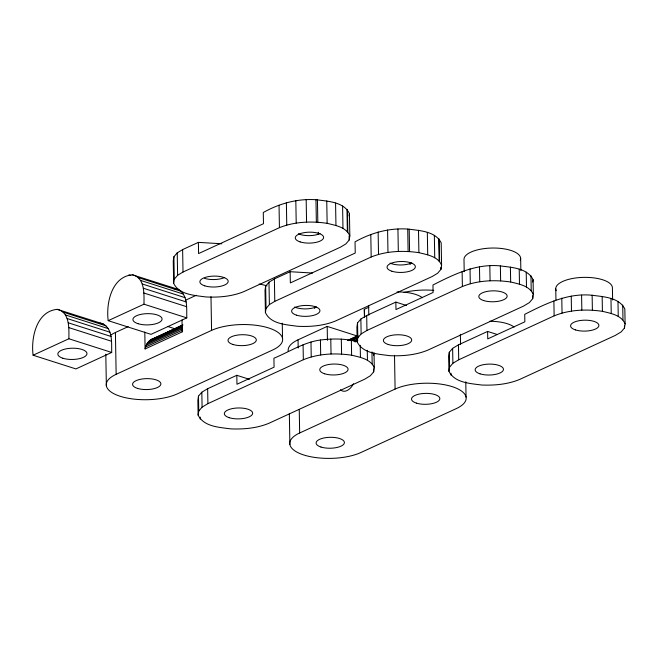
<?xml version="1.0" encoding="UTF-8"?>
<svg xmlns="http://www.w3.org/2000/svg" width="658" height="658" viewBox="0 0 658 658"><rect width="100%" height="100%" fill="white"/><g stroke="black" fill="none" stroke-linecap="round" stroke-linejoin="round"><path stroke-width="0.99" d="M198.387 242.374L183.047 249.382L177.224 252.869L173.885 256.793L173.26 260.872L173.646 283.277C179.017 294.858 194.686 295.327 205.641 296.931C218.604 297.597 231.937 296.528 244.044 291.543L340.457 247.169L345.853 243.929L349.192 240.006L349.826 235.926L349.431 213.521C343.682 201.85 328.054 201.348 316.72 199.785C298.008 198.329 279.551 203.371 263.282 212.509L263.48 223.712L198.584 253.577L198.387 242.374L221.787 243.773M173.646 283.277L174.28 279.189L173.885 256.793M249.423 379.329L236.806 375.299L207.648 388.714L201.825 392.209L198.486 396.124L197.861 400.204L198.124 415.14C203.873 426.82 219.501 427.322 230.826 428.884C243.773 429.394 257.031 428.259 269.081 423.209L364.507 379.288L370.322 375.792L373.662 371.877L374.295 367.797L374.032 352.861L373.654 355.312M198.124 415.14L198.749 411.061L198.486 396.124M290.145 271.713L274.805 278.712L268.982 282.208L265.651 286.123L265.018 290.203L265.413 312.608C270.775 324.197 286.444 324.657 297.4 326.269C310.362 326.936 323.695 325.858 335.802 320.874L432.216 276.5L437.611 273.259L440.95 269.344L441.584 265.256L441.189 242.86C435.44 231.18 419.812 230.678 408.478 229.116C389.766 227.66 371.309 232.71 355.04 241.84L355.238 253.042L290.343 282.915L290.145 271.713L312.525 273.045M265.413 312.608L266.038 308.528L265.651 286.123M349.053 215.972L349.431 213.521M395.853 302.096L366.695 315.511L360.872 319.007L357.541 322.922L356.907 327.01L357.171 341.938C362.92 353.617 378.547 354.119 389.873 355.682C402.819 356.2 416.078 355.057 428.128 350.007L523.554 306.085L529.377 302.598L532.709 298.674L533.342 294.595L533.079 279.658C527.329 267.979 511.702 267.477 500.368 265.914C476.162 263.422 453.888 274.361 432.964 285.013L433.096 292.481L395.984 309.564L395.853 302.096L406.529 305.509M357.171 341.938L357.796 337.858L357.541 322.922M487.611 331.426L458.453 344.85L452.63 348.337L449.299 352.26L448.666 356.34L448.929 371.276C454.678 382.956 470.305 383.45 481.64 385.02C494.577 385.53 507.836 384.387 519.886 379.337L615.312 335.416L621.136 331.928L624.467 328.005L625.1 323.925L624.837 308.989C619.088 297.317 603.46 296.816 592.134 295.253C567.92 292.761 545.646 303.7 524.722 314.351L524.854 321.811L487.743 338.895L487.611 331.426L497.325 334.535M448.929 371.276L449.554 367.197L449.299 352.26M532.7 282.109L533.079 279.658M182.208 331.871L182.636 329.962L145.541 347.037L145.097 348.954L182.208 331.871L182.003 319.92M145.541 347.037L146.997 343.649L150.411 339.964L182.431 325.093M174.28 279.189L177.619 275.274L183.014 272.034L279.428 227.66C294.48 221.623 311.218 220.981 327.141 223.325C335.259 225.373 346.363 227.026 349.826 235.926M266.038 308.528L269.377 304.605L274.781 301.364L371.186 256.99C386.246 250.953 402.984 250.311 418.899 252.656C427.017 254.712 438.121 256.365 441.584 265.256M198.749 411.061L202.088 407.146L207.903 403.65L303.338 359.729C318.546 353.511 335.498 352.853 351.611 355.197C359.852 357.204 370.684 358.964 374.295 367.797M357.796 337.858L361.135 333.943L366.95 330.448L462.385 286.526C477.593 280.308 494.553 279.65 510.657 281.994C518.899 284.001 529.739 285.761 533.342 294.595M449.554 367.197L452.893 363.274L458.716 359.786L554.143 315.865C569.351 309.638 586.311 308.98 602.415 311.324C610.657 313.34 621.497 315.092 625.1 323.925M33.097 355.23L68.884 338.763L111.704 352.449C111.432 342.884 113.061 329.584 103.191 323.95L57.238 309.35C36.429 311.259 30.827 337.998 33.097 355.23L75.917 368.924L111.704 352.449M108.192 320.668L143.979 304.193L186.798 317.888C186.527 308.314 188.155 295.023 178.285 289.388L132.332 274.789C111.523 276.697 105.922 303.437 108.192 320.668L151.011 334.354L186.798 317.888M110.281 335.465A40.483 15.619 -1 0 1 115.413 332.496L128.17 326.631M185.334 300.319L196.265 295.286M150.411 339.964L183.023 324.97M149.119 340.984L182.513 325.62M147.976 342.218L182.291 326.426M146.997 343.649L182.233 327.429M146.175 345.261L182.348 328.613M116.145 374.32L211.572 330.398A40.483 15.619 -1 0 1 268.67 327.972A40.483 15.619 -1 0 1 272.749 349.949L177.323 393.871A40.483 15.619 -1 0 1 120.225 396.297A40.483 15.619 -1 0 1 116.145 374.32L115.413 332.496M288.253 351.314A40.483 15.619 -1 0 1 298.041 339.824L327.199 326.401L357.302 336.024M364.45 317.288L364.31 309.318L368.867 307.22M357.228 341.666C345.261 338.434 332.652 338.508 320.43 340.005C303.675 342.292 289.281 351.907 273.917 358.215L274.073 367.18L236.962 384.256L236.806 375.299M347.432 340.523L357.631 335.827M347.868 340.457L358.075 335.761M348.436 340.622L357.713 336.353M350.081 340.573L357.5 337.159M351.874 340.729L357.442 338.163M353.839 341.058L357.549 339.347M355.057 341.979L357.845 340.696M299.661 432.989L395.096 389.067A40.483 15.619 -1 0 1 452.186 386.641A40.483 15.619 -1 0 1 456.265 408.618L360.839 452.54A40.483 15.619 -1 0 1 303.741 454.966A40.483 15.619 -1 0 1 299.661 432.989L299.25 409.44M151.825 339.174L153.347 338.631M173.465 288.533L178.285 289.388M132.332 274.789C145.147 277.618 144.028 294.192 143.979 304.193M57.238 309.35C70.052 312.18 68.934 328.753 68.884 338.763M100.057 323.045L103.191 323.95M138.229 277.586L181.057 291.272M128.952 274.904L130.893 275.521M140.524 280.382L183.343 294.068M142.251 283.976L185.079 297.663M143.354 288.237L186.173 301.923M143.781 292.991L186.609 306.686M167.88 326.533L174.674 328.704M63.135 312.147L105.963 325.833M65.43 314.943L108.249 328.63M67.157 318.538L109.985 332.224M68.259 322.798L111.079 336.485M68.687 327.561L111.515 341.247M364.31 309.318L364.581 317.312M624.434 326.014L624.467 328.005M622.715 305.024L622.978 319.961M617.985 301.454L618.249 316.383M612.623 300.023L612.409 287.809A28.335 10.931 -1 0 0 581.409 277.454A28.335 10.931 -1 0 0 556.207 290.688M610.978 298.502L611.233 313.438M602.152 296.388L602.415 311.324M592.134 295.253L592.389 310.189M581.582 295.162L581.845 310.099M571.234 296.133L571.489 311.07M561.784 298.099L562.047 313.035M555.747 288.796L555.944 299.999M553.88 300.928L554.143 315.865M532.659 295.689L532.709 298.674M530.957 275.694L531.22 290.63M526.227 272.116L526.49 287.053M520.651 258.471L520.865 270.693M519.22 269.171L519.475 284.108M510.394 267.058L510.657 281.994M500.368 265.914L500.631 280.851M489.823 265.832L490.087 280.769M479.476 266.803L479.731 281.739M470.026 268.768L470.289 283.705M464.203 271.68L463.989 259.466A28.335 10.931 -1 0 1 494.594 248.033A28.335 10.931 -1 0 1 520.248 260.379M465.782 381.772L466.053 397.128M462.122 271.589L462.385 286.526M460.386 334.322L460.559 344.504M458.453 344.85L458.716 359.786M452.63 348.337L452.893 363.274M451.018 373.25L451.051 375.241M440.918 267.304L440.95 269.344M439.223 239.175L439.61 261.58M438.73 238.64L439.116 261.037M434.338 235.317L434.732 257.722M427.33 232.373L427.716 254.769M418.504 230.251L418.899 252.656M410.09 262.591L410.123 264.582M409.202 229.198L409.589 251.603M407.73 229.107L408.116 251.512M397.934 229.025L398.329 251.43M394.504 355.279L395.096 389.067M387.587 230.004L387.973 252.409M378.136 231.97L378.523 254.375M373.612 368.891L373.662 371.877M370.799 234.593L371.186 256.99M371.959 351.882L372.173 363.833M368.644 306.011L368.801 315.174M366.695 315.511L366.95 330.448M367.271 350.295L367.444 360.255M360.872 319.007L361.135 333.943M360.222 345.36L360.428 357.31M351.347 340.26L351.611 355.197M349.118 235.934L349.192 240.006M347.457 209.844L347.852 232.249M346.972 209.302L347.358 231.706M342.579 205.979L342.974 228.384M341.321 339.117L341.584 354.053M335.564 203.034L335.958 225.439M330.777 339.034L331.04 353.971M326.746 200.92L327.141 223.325M327.199 326.401L327.437 340.342M320.43 340.005L320.685 354.942M318.316 232.258L318.349 234.248M317.444 199.859L317.83 222.264M315.963 199.777L316.358 222.182M314.664 306.505L314.697 308.503M310.979 341.971L311.234 356.907M306.176 199.695L306.562 222.1M303.075 344.792L303.338 359.729M295.82 200.665L296.215 223.07M298.041 339.824L298.181 348.008M286.378 202.631L286.765 225.036M289.347 413.767L289.882 444.479M282.266 323.16L282.537 338.459M279.041 205.255L279.428 227.66M274.386 278.967L274.781 301.364M268.982 282.208L269.377 304.605M210.988 296.742L211.572 330.398M207.648 388.714L207.903 403.65M201.825 392.209L202.088 407.146M200.205 417.114L200.246 419.105M182.628 249.629L183.014 272.034M177.224 252.869L177.619 275.274M144.801 332.027L145.097 348.954M105.806 354.193L106.357 385.81M224.6 277.512A14.172 5.47 -1 0 1 204.613 278.367M320.027 233.59A14.172 5.47 -1 0 1 298.321 233.779M397.021 291.955A28.335 10.931 -1 0 1 422.362 297.72M316.358 306.85A14.172 5.47 -1 0 1 294.652 307.039M411.785 262.929A14.172 5.47 -1 0 1 390.079 263.118M404.061 292.391A40.483 15.619 -1 0 1 433.778 290.367M353.519 383.729A14.172 8.628 -72.3 0 1 340.392 389.775M259.12 284.042A40.483 15.619 -1 0 1 267.049 285.876M489.708 321.277A28.335 10.931 -1 0 1 514.12 327.059M204.745 285.827A14.172 5.47 -1 0 0 227.931 282.389A14.172 5.47 -1 0 0 209.392 276.459A14.172 5.47 -1 0 0 204.745 285.827M300.171 241.914A14.172 5.47 -1 0 0 323.358 238.467A14.172 5.47 -1 0 0 304.819 232.537A14.172 5.47 -1 0 0 300.171 241.914M388.261 344.496A14.172 5.47 -1 0 0 411.447 341.058A14.172 5.47 -1 0 0 392.908 335.128A14.172 5.47 -1 0 0 388.261 344.496M483.688 300.574A14.172 5.47 -1 0 0 506.882 297.136A14.172 5.47 -1 0 0 488.335 291.206A14.172 5.47 -1 0 0 483.688 300.574M62.855 358.232A14.575 5.626 -1 0 0 86.708 354.695A14.575 5.626 -1 0 0 67.634 348.592A14.575 5.626 -1 0 0 62.855 358.232M137.95 323.67A14.575 5.626 -1 0 0 161.802 320.133A14.575 5.626 -1 0 0 142.728 314.031A14.575 5.626 -1 0 0 137.95 323.67M296.503 315.166A14.172 5.47 -1 0 0 319.689 311.719A14.172 5.47 -1 0 0 301.15 305.797A14.172 5.47 -1 0 0 296.503 315.166M391.929 271.244A14.172 5.47 -1 0 0 415.116 267.798A14.172 5.47 -1 0 0 396.577 261.876A14.172 5.47 -1 0 0 391.929 271.244M320.972 447.037A14.172 5.47 -1 0 0 344.159 443.591A14.172 5.47 -1 0 0 325.62 437.669A14.172 5.47 -1 0 0 320.972 447.037M416.399 403.115A14.172 5.47 -1 0 0 439.593 399.669A14.172 5.47 -1 0 0 421.046 393.747A14.172 5.47 -1 0 0 416.399 403.115M137.456 388.368A14.172 5.47 -1 0 0 160.642 384.922A14.172 5.47 -1 0 0 142.103 379A14.172 5.47 -1 0 0 137.456 388.368M232.883 344.447A14.172 5.47 -1 0 0 256.069 341A14.172 5.47 -1 0 0 237.53 335.078A14.172 5.47 -1 0 0 232.883 344.447M229.214 417.698A14.172 5.47 -1 0 0 252.401 414.26A14.172 5.47 -1 0 0 233.861 408.33A14.172 5.47 -1 0 0 229.214 417.698M324.641 373.777A14.172 5.47 -1 0 0 347.827 370.339A14.172 5.47 -1 0 0 329.288 364.409A14.172 5.47 -1 0 0 324.641 373.777M480.019 373.834A14.172 5.47 -1 0 0 503.205 370.388A14.172 5.47 -1 0 0 484.666 364.466A14.172 5.47 -1 0 0 480.019 373.834M575.454 329.913A14.172 5.47 -1 0 0 598.64 326.467A14.172 5.47 -1 0 0 580.093 320.545A14.172 5.47 -1 0 0 575.454 329.913"/></g></svg>
